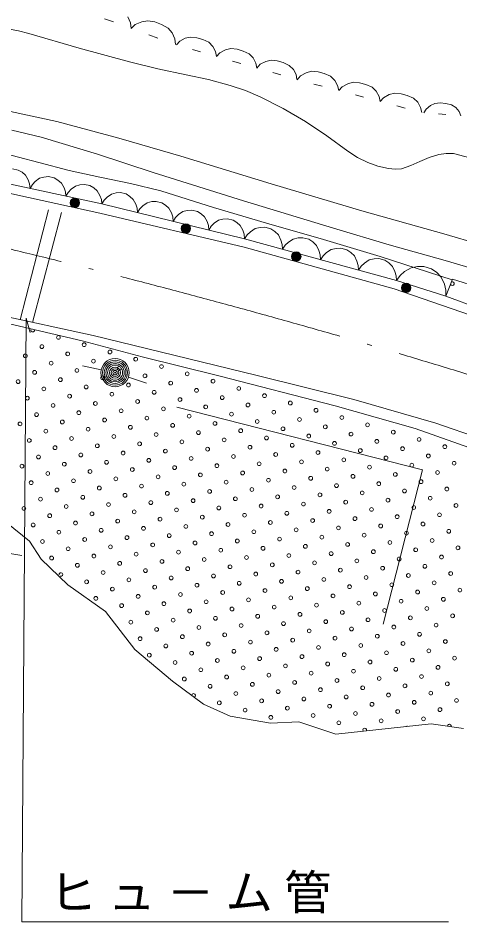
# Model space of a CAD drawing. Units: millimetres, scale not verified. Extents: x 40000 to 680000, y 20000 to 380000.
# Drawn here: x 408904 to 432244, y 266572 to 314326 of the extents above; entities that cross this region are included whole.
import ezdxf

# ---------------------------------------------------------------- set-up
doc = ezdxf.new("R2010")
doc.units = ezdxf.units.MM
doc.header["$LTSCALE"] = 1000
doc.linetypes.add('DASHED', pattern=[7.5, 6, -1.5])
doc.linetypes.add('LONG_DASHED_DOTTED', pattern=[15.25, 12, -1.5, 0.25, -1.5])
for name, color, linetype, lineweight in [('S-BGD', 1, 'Continuous', 13), ('S-BGD-CRST', 6, 'Continuous', 13), ('S-BGD-HTXT', 3, 'LONG_DASHED_DOTTED', 13)]:
    doc.layers.add(name, color=color, linetype=linetype, lineweight=lineweight)
doc.styles.add('ＭＳ ゴシック', font='')
doc.styles.get('ＭＳ ゴシック').set_extended_font_data('MS Gothic')

msp = doc.modelspace()

# ---------------------------------------------------------------- linework, layer by layer
at = {"layer": 'S-BGD'}
for p, q in [((413939, 314121), (413469, 314292)), ((414703, 314394), (414841, 314078)), ((408922, 313660), (408355, 313752)), ((414841, 314078), (414878, 313778)), ((414878, 313778), (415093, 313986)), ((415093, 313986), (415439, 314133)), ((415439, 314133), (415759, 314189)), ((415759, 314189), (416127, 314121)), ((416127, 314121), (416479, 313993)), ((416479, 313993), (416827, 313800)), ((416827, 313800), (417051, 313539)), ((409478, 313508), (408922, 313660)), ((412128, 312730), (409478, 313508)), ((416287, 313265), (415817, 313436)), ((417051, 313539), (417189, 313223)), ((417739, 313257), (418017, 313326)), ((418017, 313326), (418346, 313289)), ((418346, 313289), (418664, 313197)), ((417189, 313223), (417226, 312923)), ((417265, 312910), (417442, 313107)), ((417442, 313107), (417739, 313257)), ((418664, 313197), (418984, 313048)), ((418984, 313048), (419197, 312831)), ((419197, 312831), (419338, 312561)), ((414794, 312010), (412128, 312730)), ((418539, 312544), (418115, 312666)), ((419338, 312561), (419389, 312299)), ((419389, 312299), (419566, 312495)), ((419566, 312495), (419862, 312646)), ((419862, 312646), (420141, 312715)), ((420141, 312715), (420469, 312678)), ((420469, 312678), (420788, 312586)), ((420788, 312586), (421107, 312437)), ((421107, 312437), (421321, 312220)), ((416284, 311637), (414794, 312010)), ((420663, 311932), (420238, 312054)), ((421321, 312220), (421461, 311949)), ((421461, 311949), (421512, 311688)), ((421512, 311688), (421690, 311884)), ((421690, 311884), (421986, 312034)), ((421986, 312034), (422265, 312103)), ((422265, 312103), (422593, 312066)), ((422593, 312066), (422912, 311975)), ((422912, 311975), (423231, 311825)), ((417786, 311323), (416284, 311637)), ((422787, 311321), (422362, 311443)), ((423231, 311825), (423444, 311608)), ((423444, 311608), (423585, 311338)), ((423826, 311278), (424127, 311439)), ((424127, 311439), (424411, 311517)), ((424411, 311517), (424749, 311486)), ((424749, 311486), (425078, 311399)), ((425078, 311399), (425409, 311253)), ((418957, 311073), (417786, 311323)), ((420114, 310765), (418957, 311073)), ((423585, 311338), (423636, 311076)), ((423649, 311072), (423826, 311278)), ((425409, 311253), (425633, 311036)), ((425633, 311036), (425784, 310762)), ((426320, 310861), (426604, 310938)), ((426604, 310938), (426942, 310908)), ((426942, 310908), (427271, 310821)), ((420916, 310492), (420114, 310765)), ((421688, 310165), (420916, 310492)), ((424965, 310725), (424526, 310841)), ((425784, 310762), (425842, 310494)), ((425842, 310494), (426020, 310699)), ((426020, 310699), (426320, 310861)), ((427271, 310821), (427602, 310675)), ((427602, 310675), (427826, 310458)), ((427826, 310458), (427977, 310183)), ((422907, 309542), (421688, 310165)), ((427158, 310147), (426720, 310263)), ((427977, 310183), (428035, 309916)), ((428035, 309916), (428213, 310121)), ((428213, 310121), (428513, 310282)), ((428513, 310282), (428798, 310360)), ((428798, 310360), (429136, 310329)), ((429136, 310329), (429465, 310243)), ((429465, 310243), (429796, 310097)), ((429796, 310097), (430020, 309879)), ((407146, 309682), (410944, 308870)), ((424094, 308869), (422907, 309542)), ((429351, 309569), (428913, 309684)), ((430020, 309879), (430170, 309605)), ((430170, 309605), (430229, 309337)), ((430336, 309319), (430455, 309521)), ((430455, 309521), (430685, 309705)), ((430685, 309705), (430914, 309815)), ((430914, 309815), (431206, 309842)), ((431206, 309842), (431499, 309820)), ((431499, 309820), (431803, 309748)), ((431803, 309748), (432027, 309598)), ((432027, 309598), (432198, 309389)), ((431508, 309230), (431117, 309260)), ((432198, 309389), (432289, 309170)), ((410944, 308870), (414232, 307982)), ((425222, 308109), (424094, 308869)), ((410127, 308043), (408583, 308406)), ((413100, 307132), (410127, 308043)), ((426317, 307298), (425222, 308109)), ((406655, 307560), (410001, 306699)), ((414232, 307982), (417503, 307036)), ((416043, 306167), (413100, 307132)), ((426837, 306965), (426317, 307298)), ((431122, 307113), (430618, 306963)), ((431516, 307171), (431122, 307113)), ((431905, 307169), (431516, 307171)), ((432767, 306935), (431905, 307169)), ((410001, 306699), (411607, 306281)), ((417503, 307036), (422270, 305575)), ((427378, 306690), (426837, 306965)), ((427915, 306505), (427378, 306690)), ((430118, 306751), (429649, 306531)), ((430618, 306963), (430118, 306751)), ((403847, 306563), (413327, 304506)), ((408907, 306299), (408613, 306363)), ((409114, 306180), (408907, 306299)), ((409298, 306021), (409114, 306180)), ((411607, 306281), (413227, 305920)), ((420808, 304675), (416043, 306167)), ((428478, 306377), (427915, 306505)), ((428828, 306342), (428478, 306377)), ((429161, 306368), (428828, 306342)), ((429649, 306531), (429161, 306368)), ((403746, 306077), (413225, 304026)), ((409438, 305772), (409298, 306021)), ((409511, 305563), (409438, 305772)), ((409807, 305692), (409658, 305531)), ((410037, 305860), (409807, 305692)), ((410271, 305929), (410037, 305860)), ((410509, 305952), (410271, 305929)), ((410803, 305888), (410509, 305952)), ((411010, 305768), (410803, 305888)), ((411194, 305609), (411010, 305768)), ((413227, 305920), (414844, 305590)), ((409535, 305329), (409511, 305563)), ((409658, 305531), (409535, 305329)), ((411334, 305361), (411194, 305609)), ((411407, 305151), (411334, 305361)), ((411703, 305280), (411554, 305119)), ((411933, 305449), (411703, 305280)), ((412167, 305517), (411933, 305449)), ((412405, 305540), (412167, 305517)), ((412699, 305476), (412405, 305540)), ((412906, 305357), (412699, 305476)), ((413090, 305198), (412906, 305357)), ((413229, 304949), (413090, 305198)), ((414844, 305590), (416445, 305201)), ((416445, 305201), (419225, 304313)), ((422270, 305575), (427054, 304137)), ((411431, 304918), (411407, 305151)), ((411554, 305119), (411431, 304918)), ((413303, 304740), (413229, 304949)), ((413327, 304506), (413303, 304740)), ((413455, 304705), (413327, 304506)), ((413608, 304862), (413455, 304705)), ((413842, 305024), (413608, 304862)), ((414077, 305087), (413842, 305024)), ((414316, 305103), (414077, 305087)), ((414608, 305032), (414316, 305103)), ((414812, 304907), (414608, 305032)), ((414991, 304744), (414812, 304907)), ((415125, 304492), (414991, 304744)), ((425574, 303221), (420808, 304675)), ((413327, 304506), (420861, 302667)), ((415193, 304280), (415125, 304492)), ((415211, 304047), (415193, 304280)), ((415339, 304245), (415211, 304047)), ((415492, 304402), (415339, 304245)), ((415726, 304564), (415492, 304402)), ((415961, 304627), (415726, 304564)), ((416199, 304643), (415961, 304627)), ((416491, 304572), (416199, 304643)), ((416695, 304447), (416491, 304572)), ((416875, 304284), (416695, 304447)), ((417008, 304032), (416875, 304284)), ((419225, 304313), (422021, 303483)), ((413225, 304026), (420845, 302230)), ((417076, 303821), (417008, 304032)), ((417094, 303587), (417076, 303821)), ((417222, 303785), (417094, 303587)), ((417375, 303942), (417222, 303785)), ((417610, 304105), (417375, 303942)), ((417844, 304167), (417610, 304105)), ((418083, 304184), (417844, 304167)), ((418375, 304112), (418083, 304184)), ((418579, 303988), (418375, 304112)), ((418759, 303824), (418579, 303988)), ((418892, 303572), (418759, 303824)), ((419967, 303724), (419728, 303707)), ((420259, 303653), (419967, 303724)), ((427054, 304137), (431398, 302925)), ((418960, 303361), (418892, 303572)), ((418978, 303127), (418960, 303361)), ((419106, 303325), (418978, 303127)), ((419259, 303482), (419106, 303325)), ((419493, 303645), (419259, 303482)), ((419728, 303707), (419493, 303645)), ((420463, 303528), (420259, 303653)), ((420642, 303364), (420463, 303528)), ((420775, 303112), (420642, 303364)), ((421685, 303266), (421431, 303206)), ((421942, 303276), (421685, 303266)), ((422253, 303190), (421942, 303276)), ((422021, 303483), (425038, 302634)), ((420844, 302901), (420775, 303112)), ((420861, 302667), (420844, 302901)), ((421005, 302876), (420861, 302667)), ((421175, 303040), (421005, 302876)), ((421431, 303206), (421175, 303040)), ((422468, 303050), (422253, 303190)), ((422655, 302869), (422468, 303050)), ((422790, 302594), (422655, 302869)), ((428509, 302339), (425574, 303221)), ((431398, 302925), (435721, 301656)), ((420861, 302667), (428888, 300454)), ((422856, 302365), (422790, 302594)), ((422868, 302114), (422856, 302365)), ((423012, 302322), (422868, 302114)), ((423181, 302486), (423012, 302322)), ((423438, 302653), (423181, 302486)), ((423692, 302713), (423438, 302653)), ((423948, 302723), (423692, 302713)), ((424259, 302637), (423948, 302723)), ((424474, 302497), (424259, 302637)), ((424662, 302315), (424474, 302497)), ((424797, 302041), (424662, 302315)), ((425038, 302634), (428038, 301728)), ((431462, 301514), (428509, 302339)), ((420845, 302230), (428776, 300025)), ((424863, 301812), (424797, 302041)), ((424875, 301560), (424863, 301812)), ((425188, 301933), (425019, 301769)), ((425444, 302100), (425188, 301933)), ((425698, 302159), (425444, 302100)), ((425955, 302169), (425698, 302159)), ((426266, 302084), (425955, 302169)), ((426481, 301943), (426266, 302084)), ((426669, 301762), (426481, 301943)), ((425019, 301769), (424875, 301560)), ((426803, 301487), (426669, 301762)), ((426870, 301259), (426803, 301487)), ((427195, 301380), (427025, 301216)), ((427451, 301546), (427195, 301380)), ((427705, 301606), (427451, 301546)), ((427962, 301616), (427705, 301606)), ((428273, 301530), (427962, 301616)), ((428038, 301728), (429939, 301115)), ((428488, 301390), (428273, 301530)), ((428675, 301209), (428488, 301390)), ((434563, 300591), (431462, 301514)), ((426881, 301007), (426870, 301259)), ((427025, 301216), (426881, 301007)), ((428810, 300934), (428675, 301209)), ((428876, 300705), (428810, 300934)), ((429319, 300929), (429088, 300721)), ((429665, 301136), (429319, 300929)), ((430002, 301202), (429665, 301136)), ((429939, 301115), (431836, 300489)), ((430341, 301203), (430002, 301202)), ((430746, 301074), (430341, 301203)), ((431022, 300879), (430746, 301074)), ((431260, 300631), (431022, 300879)), ((428888, 300454), (428876, 300705)), ((429088, 300721), (428888, 300454)), ((428888, 300454), (431504, 299626)), ((431424, 300263), (431260, 300631)), ((431504, 299626), (431853, 300533)), ((431853, 300533), (439158, 298208)), ((428776, 300025), (438138, 296775)), ((431501, 299958), (431424, 300263)), ((431504, 299626), (431501, 299958)), ((438278, 297167), (431504, 299626)), ((407169, 298792), (412871, 297556)), ((412287, 297265), (407547, 298387)), ((409329, 298463), (409539, 297711)), ((412871, 297556), (421455, 295463)), ((415457, 296428), (412287, 297265)), ((419504, 295431), (415457, 296428)), ((413293, 295745), (412314, 295948)), ((414739, 295356), (415688, 295040)), ((425659, 293836), (419504, 295431)), ((421455, 295463), (426631, 294178)), ((426631, 294178), (430977, 292922)), ((430273, 290463), (417287, 293776)), ((429886, 292640), (425659, 293836)), ((430977, 292922), (434617, 291647)), ((433968, 291185), (429886, 292640)), ((428191, 282301), (430273, 290463)), ((408309, 287652), (409499, 286685)), ((409499, 286685), (410119, 285743)), ((407775, 286155), (409109, 285935)), ((410119, 285743), (411532, 284379)), ((411532, 284379), (413515, 282966)), ((413515, 282966), (415076, 280959)), ((415076, 280959), (417059, 279298)), ((417059, 279298), (418696, 278083)), ((418696, 278083), (420108, 277439)), ((420108, 277439), (422240, 277067)), ((422240, 277067), (423728, 277141)), ((423728, 277141), (425686, 276497)), ((425686, 276497), (430729, 277042)), ((430729, 277042), (432439, 276794))]:
    msp.add_line(p, q, dxfattribs=at)
at = {"layer": 'S-BGD', "linetype": 'DASHED'}
for p, q in [((409017, 298392), (410738, 305068)), ((409674, 298249), (411418, 304921))]:
    msp.add_line(p, q, dxfattribs=at)
at = {"layer": 'S-BGD'}
for centre, radius in [((411903, 304567), 249), ((411903, 304567), 220), ((411903, 304567), 191), ((411903, 304567), 161), ((411903, 304567), 132), ((411903, 304567), 97.5), ((411903, 304567), 67.5), ((411903, 304567), 38.8), ((411903, 304567), 7.5), ((417766, 303212), 249), ((417766, 303212), 220), ((417766, 303212), 191), ((417766, 303212), 161), ((417766, 303212), 132), ((417766, 303212), 97.5), ((417766, 303212), 67.5), ((417766, 303212), 38.8), ((417766, 303212), 7.5), ((423601, 301722), 249), ((423601, 301722), 220), ((423601, 301722), 191), ((423601, 301722), 161), ((423601, 301722), 132), ((423601, 301722), 97.5), ((423601, 301722), 67.5), ((423601, 301722), 38.8), ((423601, 301722), 7.5), ((429399, 300072), 249), ((429399, 300072), 220), ((429399, 300072), 191), ((429399, 300072), 161), ((429399, 300072), 132), ((429399, 300072), 97.5), ((429399, 300072), 67.5), ((429399, 300072), 38.8), ((429399, 300072), 7.5), ((411036, 297455), 99.5), ((410163, 296968), 99.5), ((412397, 297070), 99.5), ((409290, 296480), 99.5), ((411524, 296582), 99.5), ((413758, 296685), 99.5), ((410651, 296095), 99.5), ((412885, 296197), 99.5), ((414028, 295593), 746), ((414028, 295593), 660), ((414028, 295593), 574), ((415118, 296300), 99.5), ((409778, 295607), 99.5), ((412012, 295709), 99.5), ((414028, 295593), 484), ((414028, 295593), 398), ((414028, 295593), 292), ((414028, 295593), 202), ((414028, 295593), 116), ((414028, 295593), 22.5), ((414245, 295812), 99.5), ((416479, 295915), 99.5), ((417840, 295530), 99.5), ((408905, 295119), 99.5), ((411139, 295222), 99.5), ((413372, 295324), 99.5), ((415606, 295427), 99.5), ((416967, 295042), 99.5), ((419201, 295145), 99.5), ((410266, 294734), 99.5), ((412499, 294837), 99.5), ((414733, 294939), 99.5), ((416094, 294554), 99.5), ((418328, 294657), 99.5), ((420561, 294759), 99.5), ((409393, 294246), 99.5), ((411627, 294349), 99.5), ((413860, 294451), 99.5), ((417455, 294169), 99.5), ((419688, 294272), 99.5), ((421922, 294374), 99.5), ((410754, 293861), 99.5), ((412987, 293964), 99.5), ((415221, 294066), 99.5), ((416582, 293681), 99.5), ((418815, 293784), 99.5), ((421049, 293887), 99.5), ((423283, 293989), 99.5), ((424644, 293604), 99.5), ((409881, 293373), 99.5), ((412114, 293476), 99.5), ((414348, 293578), 99.5), ((415709, 293193), 99.5), ((417943, 293296), 99.5), ((420176, 293399), 99.5), ((422410, 293501), 99.5), ((423771, 293116), 99.5), ((426004, 293219), 99.5), ((409008, 292885), 99.5), ((411241, 292988), 99.5), ((413475, 293091), 99.5), ((414836, 292706), 99.5), ((417070, 292808), 99.5), ((419303, 292911), 99.5), ((421537, 293014), 99.5), ((425131, 292731), 99.5), ((427365, 292834), 99.5), ((410368, 292500), 99.5), ((412602, 292603), 99.5), ((413963, 292218), 99.5), ((416197, 292320), 99.5), ((418430, 292423), 99.5), ((420664, 292526), 99.5), ((422898, 292628), 99.5), ((424259, 292243), 99.5), ((426492, 292346), 99.5), ((428726, 292449), 99.5), ((409495, 292012), 99.5), ((411729, 292115), 99.5), ((413090, 291730), 99.5), ((415324, 291833), 99.5), ((417557, 291935), 99.5), ((419791, 292038), 99.5), ((422025, 292141), 99.5), ((423386, 291756), 99.5), ((425619, 291858), 99.5), ((427853, 291961), 99.5), ((430087, 292064), 99.5), ((410856, 291627), 99.5), ((412217, 291242), 99.5), ((414451, 291345), 99.5), ((416684, 291447), 99.5), ((418918, 291550), 99.5), ((421152, 291653), 99.5), ((422513, 291268), 99.5), ((424746, 291370), 99.5), ((426980, 291473), 99.5), ((429214, 291576), 99.5), ((431447, 291679), 99.5), ((409983, 291139), 99.5), ((411344, 290754), 99.5), ((413578, 290857), 99.5), ((415811, 290960), 99.5), ((418045, 291062), 99.5), ((420279, 291165), 99.5), ((421640, 290780), 99.5), ((423873, 290883), 99.5), ((426107, 290985), 99.5), ((428341, 291088), 99.5), ((430575, 291191), 99.5), ((431935, 290806), 99.5), ((409110, 290652), 99.5), ((410471, 290266), 99.5), ((412705, 290369), 99.5), ((414939, 290472), 99.5), ((417172, 290574), 99.5), ((419406, 290677), 99.5), ((420767, 290292), 99.5), ((423000, 290395), 99.5), ((425234, 290497), 99.5), ((427468, 290600), 99.5), ((429702, 290703), 99.5), ((431062, 290318), 99.5), ((409598, 289779), 99.5), ((411832, 289881), 99.5), ((414066, 289984), 99.5), ((416299, 290087), 99.5), ((418533, 290189), 99.5), ((419894, 289804), 99.5), ((422128, 289907), 99.5), ((424361, 290010), 99.5), ((426595, 290112), 99.5), ((428829, 290215), 99.5), ((430189, 289830), 99.5), ((410959, 289393), 99.5), ((413193, 289496), 99.5), ((415426, 289599), 99.5), ((417660, 289702), 99.5), ((419021, 289316), 99.5), ((421255, 289419), 99.5), ((423488, 289522), 99.5), ((425722, 289625), 99.5), ((427956, 289727), 99.5), ((429316, 289342), 99.5), ((431550, 289445), 99.5), ((410086, 288906), 99.5), ((412320, 289008), 99.5), ((414553, 289111), 99.5), ((416787, 289214), 99.5), ((418148, 288829), 99.5), ((420382, 288931), 99.5), ((422615, 289034), 99.5), ((424849, 289137), 99.5), ((427083, 289239), 99.5), ((428444, 288854), 99.5), ((430677, 288957), 99.5), ((409213, 288418), 99.5), ((411447, 288521), 99.5), ((413680, 288623), 99.5), ((415914, 288726), 99.5), ((417275, 288341), 99.5), ((419509, 288443), 99.5), ((421742, 288546), 99.5), ((423976, 288649), 99.5), ((426210, 288752), 99.5), ((427571, 288366), 99.5), ((429804, 288469), 99.5), ((432038, 288572), 99.5), ((410574, 288033), 99.5), ((412808, 288135), 99.5), ((415041, 288238), 99.5), ((418636, 287956), 99.5), ((420869, 288058), 99.5), ((423103, 288161), 99.5), ((425337, 288264), 99.5), ((426698, 287879), 99.5), ((428931, 287981), 99.5), ((431165, 288084), 99.5), ((409701, 287545), 99.5), ((411935, 287648), 99.5), ((414168, 287750), 99.5), ((416402, 287853), 99.5), ((417763, 287468), 99.5), ((419996, 287571), 99.5), ((422230, 287673), 99.5), ((424464, 287776), 99.5), ((425825, 287391), 99.5), ((428058, 287494), 99.5), ((430292, 287596), 99.5), ((411062, 287160), 99.5), ((413295, 287262), 99.5), ((415529, 287365), 99.5), ((416890, 286980), 99.5), ((419124, 287083), 99.5), ((421357, 287185), 99.5), ((423591, 287288), 99.5), ((427185, 287006), 99.5), ((429419, 287108), 99.5), ((431653, 287211), 99.5), ((410189, 286672), 99.5), ((412422, 286775), 99.5), ((414656, 286877), 99.5), ((416017, 286492), 99.5), ((418251, 286595), 99.5), ((420484, 286698), 99.5), ((422718, 286800), 99.5), ((424952, 286903), 99.5), ((426312, 286518), 99.5), ((428546, 286621), 99.5), ((430780, 286723), 99.5), ((411549, 286287), 99.5), ((413783, 286390), 99.5), ((415144, 286004), 99.5), ((417378, 286107), 99.5), ((419611, 286210), 99.5), ((421845, 286312), 99.5), ((424079, 286415), 99.5), ((425440, 286030), 99.5), ((427673, 286133), 99.5), ((429907, 286235), 99.5), ((432141, 286338), 99.5), ((410677, 285799), 99.5), ((412910, 285902), 99.5), ((414271, 285517), 99.5), ((416505, 285619), 99.5), ((418738, 285722), 99.5), ((420972, 285825), 99.5), ((423206, 285927), 99.5), ((424567, 285542), 99.5), ((426800, 285645), 99.5), ((429034, 285748), 99.5), ((431268, 285850), 99.5), ((412037, 285414), 99.5), ((413398, 285029), 99.5), ((415632, 285131), 99.5), ((417865, 285234), 99.5), ((420099, 285337), 99.5), ((422333, 285440), 99.5), ((423694, 285054), 99.5), ((425927, 285157), 99.5), ((428161, 285260), 99.5), ((430395, 285363), 99.5), ((412525, 284541), 99.5), ((414759, 284644), 99.5), ((416993, 284746), 99.5), ((419226, 284849), 99.5), ((421460, 284952), 99.5), ((422821, 284567), 99.5), ((425054, 284669), 99.5), ((427288, 284772), 99.5), ((429522, 284875), 99.5), ((431756, 284977), 99.5), ((413886, 284156), 99.5), ((416120, 284258), 99.5), ((418353, 284361), 99.5), ((420587, 284464), 99.5), ((421948, 284079), 99.5), ((424181, 284181), 99.5), ((426415, 284284), 99.5), ((428649, 284387), 99.5), ((430883, 284490), 99.5), ((432243, 284104), 99.5), ((413013, 283668), 99.5), ((415247, 283771), 99.5), ((417480, 283873), 99.5), ((419714, 283976), 99.5), ((421075, 283591), 99.5), ((423309, 283694), 99.5), ((425542, 283796), 99.5), ((427776, 283899), 99.5), ((430010, 284002), 99.5), ((431370, 283617), 99.5), ((414374, 283283), 99.5), ((416607, 283386), 99.5), ((418841, 283488), 99.5), ((420202, 283103), 99.5), ((422436, 283206), 99.5), ((424669, 283309), 99.5), ((426903, 283411), 99.5), ((429137, 283514), 99.5), ((430497, 283129), 99.5), ((415734, 282898), 99.5), ((417968, 283000), 99.5), ((419329, 282615), 99.5), ((421563, 282718), 99.5), ((423796, 282821), 99.5), ((426030, 282923), 99.5), ((428264, 283026), 99.5), ((429625, 282641), 99.5), ((431858, 282744), 99.5), ((414862, 282410), 99.5), ((417095, 282513), 99.5), ((420690, 282230), 99.5), ((422923, 282333), 99.5), ((425157, 282436), 99.5), ((427391, 282538), 99.5), ((428752, 282153), 99.5), ((430985, 282256), 99.5), ((416222, 282025), 99.5), ((418456, 282127), 99.5), ((419817, 281742), 99.5), ((422050, 281845), 99.5), ((424284, 281948), 99.5), ((426518, 282050), 99.5), ((427879, 281665), 99.5), ((430112, 281768), 99.5), ((415349, 281537), 99.5), ((417583, 281640), 99.5), ((418944, 281255), 99.5), ((421178, 281357), 99.5), ((423411, 281460), 99.5), ((425645, 281563), 99.5), ((427006, 281178), 99.5), ((429239, 281280), 99.5), ((431473, 281383), 99.5), ((416710, 281152), 99.5), ((418071, 280767), 99.5), ((420305, 280869), 99.5), ((422538, 280972), 99.5), ((424772, 281075), 99.5), ((428366, 280792), 99.5), ((430600, 280895), 99.5), ((415837, 280664), 99.5), ((417198, 280279), 99.5), ((419432, 280382), 99.5), ((421665, 280484), 99.5), ((423899, 280587), 99.5), ((426133, 280690), 99.5), ((427494, 280305), 99.5), ((429727, 280407), 99.5), ((431961, 280510), 99.5), ((418559, 279894), 99.5), ((420792, 279996), 99.5), ((423026, 280099), 99.5), ((425260, 280202), 99.5), ((426621, 279817), 99.5), ((428854, 279919), 99.5), ((431088, 280022), 99.5), ((417686, 279406), 99.5), ((419919, 279509), 99.5), ((422153, 279611), 99.5), ((424387, 279714), 99.5), ((425748, 279329), 99.5), ((427981, 279432), 99.5), ((430215, 279534), 99.5), ((419047, 279021), 99.5), ((421280, 279124), 99.5), ((423514, 279226), 99.5), ((424875, 278841), 99.5), ((427108, 278944), 99.5), ((429342, 279047), 99.5), ((431576, 279149), 99.5), ((420407, 278636), 99.5), ((422641, 278738), 99.5), ((424002, 278353), 99.5), ((426235, 278456), 99.5), ((428469, 278559), 99.5), ((430703, 278661), 99.5), ((419534, 278148), 99.5), ((421768, 278251), 99.5), ((423129, 277865), 99.5), ((425363, 277968), 99.5), ((427596, 278071), 99.5), ((429830, 278174), 99.5), ((432064, 278276), 99.5), ((420895, 277763), 99.5), ((422256, 277378), 99.5), ((424490, 277480), 99.5), ((426723, 277583), 99.5), ((428957, 277686), 99.5), ((431191, 277788), 99.5), ((425850, 277095), 99.5), ((428084, 277198), 99.5), ((430318, 277301), 99.5)]:
    msp.add_circle(centre, radius, dxfattribs=at)
for centre, start, end in [((431847, 300300), 196.7301, 121.1163), ((409675, 297840), 141.7699, 11.5936), ((411164, 284926), 251.5338, 191.2726), ((416325, 279791), 29.826, 70.2818), ((418174, 278533), 293.168, 173.6502), ((431679, 276915), 345.3663, 178.141), ((427211, 276710), 337.1502, 215.1942), ((429445, 276813), 70.6445, 121.6999)]:
    msp.add_arc(centre, 99.5, start, end, dxfattribs=at)
at = {"layer": 'S-BGD-CRST'}
for p, q in [((409329, 298463), (409105, 266572)), ((409105, 266572), (431647, 266572))]:
    msp.add_line(p, q, dxfattribs=at)
at = {"layer": 'S-BGD-HTXT'}
msp.add_arc((314722, -87840), 401075, 69.54848, 81.9446, dxfattribs=at)

# ---------------------------------------------------------------- texts
at = {"layer": 'S-BGD-CRST', "insert": (410558, 267018), "char_height": 1833, "attachment_point": 7, "style": 'ＭＳ ゴシック'}
msp.add_mtext('\\T1.24;ヒュ－ム管', dxfattribs=at)

doc.saveas('drawing.dxf')
